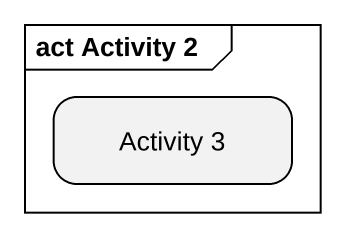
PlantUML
@startuml
mainframe act Activity 2
hide empty description
state "Activity 3" as Activity_3
@enduml
